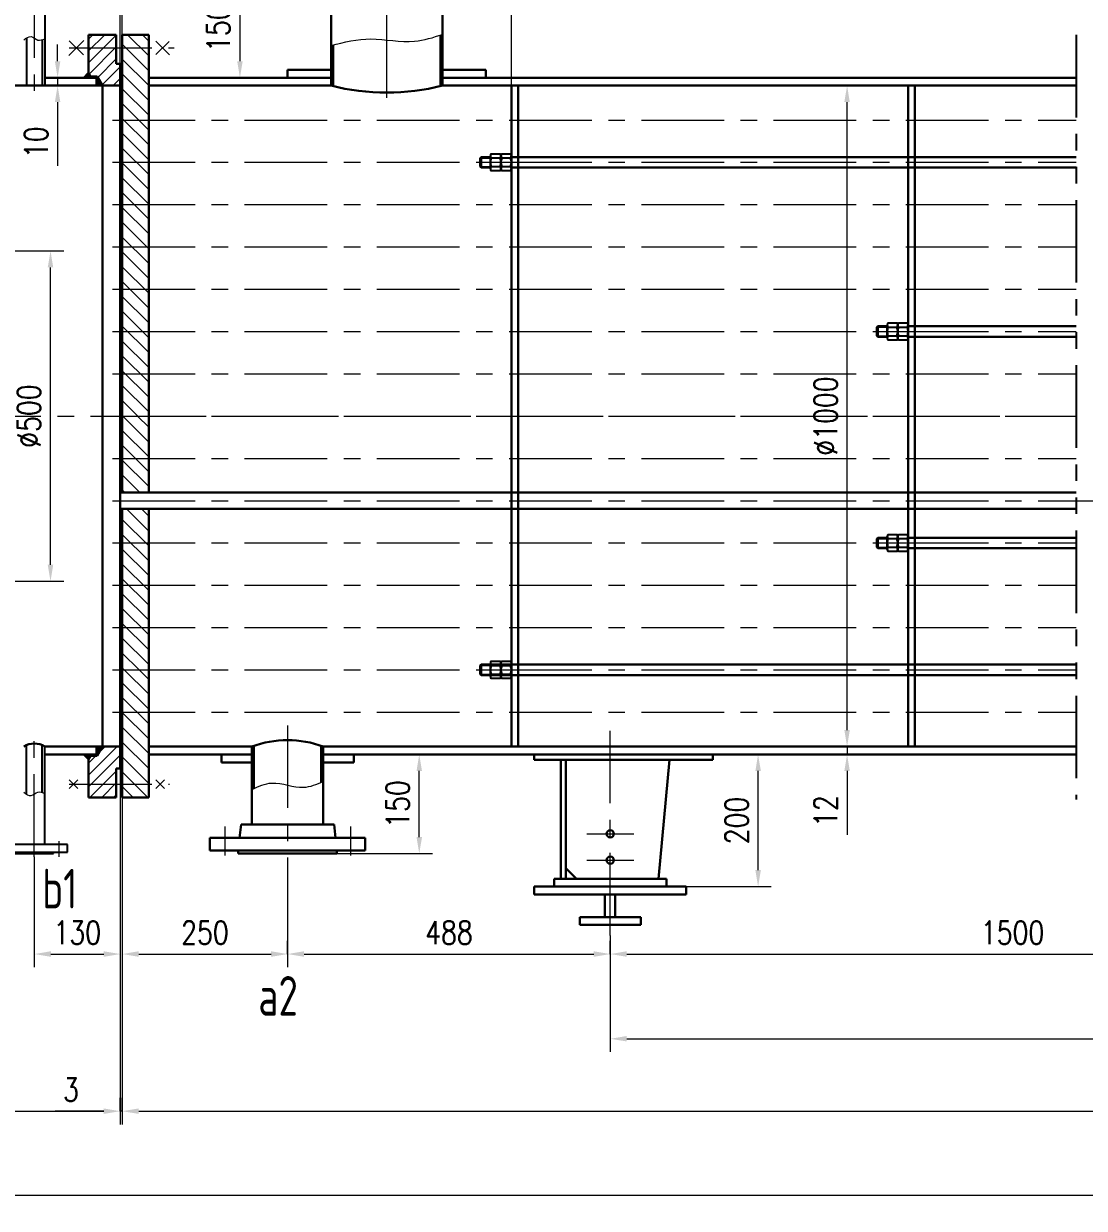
# Model space of a CAD drawing. Header units: millimetres. Extents: x -250 to 8160, y -100 to 5840.
# Drawn here: x 989 to 2593, y 2983 to 4775 of the extents above; entities that cross this region are included whole.
import ezdxf

# ---------------------------------------------------------------- set-up
doc = ezdxf.new("R2010")
doc.units = ezdxf.units.MM
doc.header["$LTSCALE"] = 100
doc.linetypes.add('CENTER', pattern=[2, 1.25, -0.25, 0.25, -0.25])
doc.linetypes.add('PHANTOM', pattern=[2.5, 1.25, -0.25, 0.25, -0.25, 0.25, -0.25])
for name, color, linetype, lineweight in [('1轮廓实线层', 7, 'Continuous', 30), ('2细线层', 4, 'Continuous', 20), ('3中心线层', 1, 'CENTER', 20), ('5剖面线层', 2, 'Continuous', 20), ('7标注层', 4, 'Continuous', 20)]:
    doc.layers.add(name, color=color, linetype=linetype, lineweight=lineweight)
doc.layers.add('6文字层', color=3, linetype='Continuous')
doc.layers.add('9双点划线层', color=6, linetype='PHANTOM')
doc.styles.add('PC_TEXTSTYLE', font='isocp.shx', dxfattribs={"width": 0.8, "bigfont": 'hzfs.shx'})
doc.styles.add('PC_TEXTSTYLE1', font='isocp.shx', dxfattribs={"bigfont": 'hzfs.shx'})
doc.styles.add('TH_GBDIM', font='romans.shx', dxfattribs={"width": 0.8, "bigfont": 'gbcbig.shx'})
doc.styles.add('工程字', font='gbenor.shx', dxfattribs={"bigfont": 'gbcbig.shx'})
doc.dimstyles.new('TH_GBDIM', dxfattribs={"dimscale": 10, "dimtxt": 3.5, "dimasz": 2.5, "dimexe": 2, "dimexo": 0, "dimgap": 1.5, "dimtad": 1, "dimdec": 0, "dimzin": 0, "dimdsep": 46, "dimtxsty": 'TH_GBDIM', "dimcen": 2.5, "dimclrd": 130, "dimclre": 130, "dimclrt": 3, "dimadec": 0, "dimazin": 0, "dimtfac": 0.714286, "dimtdec": 0, "dimtmove": 0, "dimatfit": 3, "dimfxl": 0, "dimtzin": 0, "dimlwd": -1, "dimlwe": -1, "dimarcsym": 0})
doc.dimstyles.new('TH_GBDIM1', dxfattribs={"dimscale": 10, "dimtxt": 3.5, "dimasz": 2.5, "dimexe": 2, "dimexo": 0, "dimgap": 1.5, "dimtad": 1, "dimtih": 1, "dimtoh": 1, "dimdec": 1, "dimzin": 0, "dimdsep": 46, "dimtxsty": '工程字', "dimcen": 2.5, "dimclrd": 130, "dimclre": 130, "dimclrt": 3, "dimadec": 0, "dimazin": 0, "dimtfac": 0.714286, "dimtdec": 1, "dimtmove": 0, "dimatfit": 3, "dimfxl": 0, "dimtzin": 0, "dimlwd": -1, "dimlwe": -1, "dimarcsym": 0})
pattern_1 = [(45, (0, 1347.72), (-8.980256, 8.980256), [])]
pattern_2 = [(315, (4e-11, 8363.35447), (-0.224506403, -0.224506403), [])]
pattern_3 = [(45, (0, 0), (-0.88388348, 0.88388348), []), (135, (0, 0), (-2.65165043, 0.88388348), [3.125, -1.875])]

# ---------------------------------------------------------------- blocks, each defined once
blk = doc.blocks.new('*D5')
at = {"layer": '7标注层', "color": 130}
for p, q in [((1135.5, 3648.7), (1135.5, 3347.7)), ((1005.5, 3514.7), (1005.5, 3347.7)), ((1030.5, 3367.7), (1110.5, 3367.7))]:
    blk.add_line(p, q, dxfattribs=at)
for points in [[(1030.5, 3371.9), (1030.5, 3363.5), (1005.5, 3367.7)], [(1110.5, 3371.9), (1110.5, 3363.5), (1135.5, 3367.7)]]:
    blk.add_solid(points, dxfattribs=at)
at = {"layer": 'Defpoints', "color": 0}
for p in [(1135.5, 3648.7), (1005.5, 3514.7), (1135.5, 3367.7)]:
    blk.add_point(p, dxfattribs=at)
at = {"layer": '7标注层', "color": 3, "insert": (1070.5, 3400.2), "char_height": 35, "attachment_point": 5, "style": 'TH_GBDIM'}
blk.add_mtext('130', dxfattribs=at)
blk = doc.blocks.new('*D6')
at = {"layer": '7标注层', "color": 130}
for p, q in [((1138.5, 3604.7), (1138.5, 3347.7)), ((1388.5, 3501.8), (1388.5, 3347.7)), ((1163.5, 3367.7), (1363.5, 3367.7))]:
    blk.add_line(p, q, dxfattribs=at)
for points in [[(1163.5, 3371.9), (1163.5, 3363.5), (1138.5, 3367.7)], [(1363.5, 3371.9), (1363.5, 3363.5), (1388.5, 3367.7)]]:
    blk.add_solid(points, dxfattribs=at)
at = {"layer": 'Defpoints', "color": 0}
for p in [(1138.5, 3604.7), (1388.5, 3501.8), (1388.5, 3367.7)]:
    blk.add_point(p, dxfattribs=at)
at = {"layer": '7标注层', "color": 3, "insert": (1263.5, 3400.2), "char_height": 35, "attachment_point": 5, "style": 'TH_GBDIM'}
blk.add_mtext('250', dxfattribs=at)
blk = doc.blocks.new('*D7')
at = {"layer": '7标注层', "color": 130}
for p, q in [((1876.5, 3395.8), (1876.5, 3347.7)), ((1388.5, 3367.7), (1388.5, 3387.7)), ((1413.5, 3367.7), (1851.5, 3367.7))]:
    blk.add_line(p, q, dxfattribs=at)
for points in [[(1413.5, 3371.9), (1413.5, 3363.5), (1388.5, 3367.7)], [(1851.5, 3371.9), (1851.5, 3363.5), (1876.5, 3367.7)]]:
    blk.add_solid(points, dxfattribs=at)
at = {"layer": 'Defpoints', "color": 0}
for p in [(1876.5, 3395.8), (1388.5, 3367.7), (1876.5, 3367.7)]:
    blk.add_point(p, dxfattribs=at)
at = {"layer": '7标注层', "color": 3, "insert": (1632.5, 3400.2), "char_height": 35, "attachment_point": 5, "style": 'TH_GBDIM'}
blk.add_mtext('488', dxfattribs=at)
blk = doc.blocks.new('*D8')
at = {"layer": '7标注层', "color": 130}
for p, q in [((3093.4, 3501.8), (3093.4, 3347.7)), ((1876.5, 3367.7), (1876.5, 3387.7)), ((1901.5, 3367.7), (3068.4, 3367.7))]:
    blk.add_line(p, q, dxfattribs=at)
for points in [[(1901.5, 3371.9), (1901.5, 3363.5), (1876.5, 3367.7)], [(3068.4, 3371.9), (3068.4, 3363.5), (3093.4, 3367.7)]]:
    blk.add_solid(points, dxfattribs=at)
at = {"layer": 'Defpoints', "color": 0}
for p in [(3093.4, 3501.8), (1876.5, 3367.7), (3093.4, 3367.7)]:
    blk.add_point(p, dxfattribs=at)
at = {"layer": '7标注层', "color": 3, "insert": (2484.9, 3400.2), "char_height": 35, "attachment_point": 5, "style": 'TH_GBDIM'}
blk.add_mtext('1500', dxfattribs=at)
blk = doc.blocks.new('*D12')
at = {"layer": '7标注层', "color": 130}
for p, q in [((448.5, 3348), (448.5, 3109.9)), ((1135.5, 3347.7), (1135.5, 3109.9)), ((473.5, 3129.9), (1110.5, 3129.9))]:
    blk.add_line(p, q, dxfattribs=at)
for points in [[(473.5, 3134.1), (473.5, 3125.8), (448.5, 3129.9)], [(1110.5, 3134.1), (1110.5, 3125.8), (1135.5, 3129.9)]]:
    blk.add_solid(points, dxfattribs=at)
at = {"layer": 'Defpoints', "color": 0}
for p in [(448.5, 3348), (1135.5, 3347.7), (1135.5, 3129.9)]:
    blk.add_point(p, dxfattribs=at)
at = {"layer": '7标注层', "color": 3, "insert": (792, 3162.4), "char_height": 35, "attachment_point": 5, "style": 'TH_GBDIM'}
blk.add_mtext('683', dxfattribs=at)
blk = doc.blocks.new('*D13')
at = {"layer": '7标注层', "color": 130}
for p, q in [((1138.5, 3347.7), (1138.5, 3109.9)), ((1135.5, 3129.9), (1135.5, 3149.9)), ((1110.5, 3129.9), (1036.8, 3129.9)), ((1138.5, 3129.9), (1135.5, 3129.9)), ((1163.5, 3129.9), (1188.5, 3129.9))]:
    blk.add_line(p, q, dxfattribs=at)
for points in [[(1110.5, 3134.1), (1110.5, 3125.8), (1135.5, 3129.9)], [(1163.5, 3134.1), (1163.5, 3125.8), (1138.5, 3129.9)]]:
    blk.add_solid(points, dxfattribs=at)
at = {"layer": 'Defpoints', "color": 0}
for p in [(1138.5, 3347.7), (1135.5, 3129.9), (1135.5, 3129.9)]:
    blk.add_point(p, dxfattribs=at)
at = {"layer": '7标注层', "color": 3, "insert": (1061.1, 3162.4), "char_height": 35, "attachment_point": 5, "style": 'TH_GBDIM'}
blk.add_mtext('3', dxfattribs=at)
blk = doc.blocks.new('*D14')
at = {"layer": '7标注层', "color": 130}
for p, q in [((4975, 3443.9), (4975, 3219.5)), ((1876.5, 3347.7), (1876.5, 3219.5)), ((1901.5, 3239.5), (4950, 3239.5))]:
    blk.add_line(p, q, dxfattribs=at)
for points in [[(1901.5, 3243.7), (1901.5, 3235.4), (1876.5, 3239.5)], [(4950, 3243.7), (4950, 3235.4), (4975, 3239.5)]]:
    blk.add_solid(points, dxfattribs=at)
at = {"layer": 'Defpoints', "color": 0}
for p in [(4975, 3443.9), (1876.5, 3347.7), (4975, 3239.5)]:
    blk.add_point(p, dxfattribs=at)
at = {"layer": '7标注层', "color": 3, "insert": (3425.7, 3272), "char_height": 35, "attachment_point": 5, "style": 'TH_GBDIM'}
blk.add_mtext('4400', dxfattribs=at)
blk = doc.blocks.new('*D15')
at = {"layer": '7标注层', "color": 130}
for p, q in [((5713, 3604.7), (5713, 3109.9)), ((1138.5, 3129.9), (1138.5, 3149.9)), ((1163.5, 3129.9), (5688, 3129.9))]:
    blk.add_line(p, q, dxfattribs=at)
for points in [[(1163.5, 3134.1), (1163.5, 3125.8), (1138.5, 3129.9)], [(5688, 3134.1), (5688, 3125.8), (5713, 3129.9)]]:
    blk.add_solid(points, dxfattribs=at)
at = {"layer": 'Defpoints', "color": 0}
for p in [(5713, 3604.7), (1138.5, 3129.9), (5713, 3129.9)]:
    blk.add_point(p, dxfattribs=at)
at = {"layer": '7标注层', "color": 3, "insert": (3425.7, 3162.4), "char_height": 35, "attachment_point": 5, "style": 'TH_GBDIM'}
blk.add_mtext('5992', dxfattribs=at)
blk = doc.blocks.new('*D18')
at = {"layer": '7标注层', "color": 130}
for p, q in [((448.5, 3109.9), (448.5, 2983)), ((6403, 3109.9), (6403, 2983)), ((473.5, 3003), (6378, 3003))]:
    blk.add_line(p, q, dxfattribs=at)
for points in [[(473.5, 3007.1), (473.5, 2998.8), (448.5, 3003)], [(6378, 3007.1), (6378, 2998.8), (6403, 3003)]]:
    blk.add_solid(points, dxfattribs=at)
at = {"layer": 'Defpoints', "color": 0}
for p in [(448.5, 3109.9), (6403, 3109.9), (6403, 3003)]:
    blk.add_point(p, dxfattribs=at)
at = {"layer": '7标注层', "color": 3, "insert": (3425.7, 3035.5), "char_height": 35, "attachment_point": 5, "style": 'TH_GBDIM'}
blk.add_mtext('~7365', dxfattribs=at)
blk = doc.blocks.new('*D19')
at = {"layer": '7标注层', "color": 130}
for p, q in [((1727, 4681.7), (1727, 5078.6)), ((5113, 4681.7), (5113, 5078.6)), ((1752, 5058.6), (5088, 5058.6))]:
    blk.add_line(p, q, dxfattribs=at)
for points in [[(1752, 5062.8), (1752, 5054.4), (1727, 5058.6)], [(5088, 5062.8), (5088, 5054.4), (5113, 5058.6)]]:
    blk.add_solid(points, dxfattribs=at)
at = {"layer": 'Defpoints', "color": 0}
for p in [(5113, 5058.6), (1727, 4681.7), (5113, 4681.7)]:
    blk.add_point(p, dxfattribs=at)
at = {"layer": '7标注层', "color": 3, "insert": (3420, 5091.1), "char_height": 35, "attachment_point": 5, "style": 'PC_TEXTSTYLE1'}
blk.add_mtext('8*600=4800', dxfattribs=at)
blk = doc.blocks.new('*D25')
at = {"layer": '7标注层', "color": 130}
for p, q in [((1138.5, 4758.7), (1138.5, 5078.6)), ((1538.5, 4870.1), (1538.5, 5078.6)), ((1513.5, 5058.6), (1163.5, 5058.6))]:
    blk.add_line(p, q, dxfattribs=at)
for points in [[(1163.5, 5062.8), (1163.5, 5054.4), (1138.5, 5058.6)], [(1513.5, 5062.8), (1513.5, 5054.4), (1538.5, 5058.6)]]:
    blk.add_solid(points, dxfattribs=at)
at = {"layer": 'Defpoints', "color": 0}
for p in [(1138.5, 5058.6), (1538.5, 4870.1), (1138.5, 4758.7)]:
    blk.add_point(p, dxfattribs=at)
at = {"layer": '7标注层', "color": 3, "insert": (1338.5, 5091.1), "char_height": 35, "attachment_point": 5, "style": 'TH_GBDIM'}
blk.add_mtext('400', dxfattribs=at)
blk = doc.blocks.new('*D26')
at = {"layer": '7标注层', "color": 130}
for p, q in [((1005.5, 4848.7), (1005.5, 5079.1)), ((1135.5, 4714.7), (1135.5, 5079.1)), ((1030.5, 5059.1), (1110.5, 5059.1))]:
    blk.add_line(p, q, dxfattribs=at)
for points in [[(1030.5, 5063.3), (1030.5, 5055), (1005.5, 5059.1)], [(1110.5, 5063.3), (1110.5, 5055), (1135.5, 5059.1)]]:
    blk.add_solid(points, dxfattribs=at)
at = {"layer": 'Defpoints', "color": 0}
for p in [(1135.5, 5059.1), (1005.5, 4848.7), (1135.5, 4714.7)]:
    blk.add_point(p, dxfattribs=at)
at = {"layer": '7标注层', "color": 3, "insert": (1070.5, 5091.6), "char_height": 35, "attachment_point": 5, "style": 'TH_GBDIM'}
blk.add_mtext('130', dxfattribs=at)
blk = doc.blocks.new('*D28')
at = {"layer": '7标注层', "color": 130}
for p, q in [((1433, 4843.7), (1296.4, 4843.7)), ((1316.4, 4818.7), (1316.4, 4718.7)), ((1316.4, 4693.7), (1296.4, 4693.7))]:
    blk.add_line(p, q, dxfattribs=at)
for points in [[(1312.3, 4818.7), (1320.6, 4818.7), (1316.4, 4843.7)], [(1312.3, 4718.7), (1320.6, 4718.7), (1316.4, 4693.7)]]:
    blk.add_solid(points, dxfattribs=at)
at = {"layer": 'Defpoints', "color": 0}
for p in [(1433, 4843.7), (1316.4, 4693.7), (1316.4, 4693.7)]:
    blk.add_point(p, dxfattribs=at)
at = {"layer": '7标注层', "color": 3, "insert": (1283.9, 4768.7), "char_height": 35, "attachment_point": 5, "rotation": 90, "style": 'TH_GBDIM'}
blk.add_mtext('150', dxfattribs=at)
blk = doc.blocks.new('*D31')
at = {"layer": '7标注层', "color": 130}
for p, q in [((858.3, 4431.7), (1050, 4431.7)), ((1030, 3956.7), (1030, 4406.7)), ((858.3, 3931.7), (1050, 3931.7))]:
    blk.add_line(p, q, dxfattribs=at)
for points in [[(1025.8, 4406.7), (1034.1, 4406.7), (1030, 4431.7)], [(1025.8, 3956.7), (1034.1, 3956.7), (1030, 3931.7)]]:
    blk.add_solid(points, dxfattribs=at)
at = {"layer": 'Defpoints', "color": 0}
for p in [(858.3, 4431.7), (1030, 4431.7), (858.3, 3931.7)]:
    blk.add_point(p, dxfattribs=at)
at = {"layer": '7标注层', "color": 3, "insert": (997.5, 4181.7), "char_height": 35, "attachment_point": 5, "rotation": 90, "style": 'TH_GBDIM'}
blk.add_mtext('%%c500', dxfattribs=at)
blk = doc.blocks.new('*D34')
at = {"layer": '7标注层', "color": 130}
for p, q in [((1587.6, 3669.7), (1567.6, 3669.7)), ((1587.6, 3544.7), (1587.6, 3644.7)), ((1463, 3519.7), (1607.6, 3519.7))]:
    blk.add_line(p, q, dxfattribs=at)
for points in [[(1583.5, 3644.7), (1591.8, 3644.7), (1587.6, 3669.7)], [(1583.5, 3544.7), (1591.8, 3544.7), (1587.6, 3519.7)]]:
    blk.add_solid(points, dxfattribs=at)
at = {"layer": 'Defpoints', "color": 0}
for p in [(1587.6, 3669.7), (1587.6, 3669.7), (1463, 3519.7)]:
    blk.add_point(p, dxfattribs=at)
at = {"layer": '7标注层', "color": 3, "insert": (1555.1, 3594.7), "char_height": 35, "attachment_point": 5, "rotation": 90, "style": 'TH_GBDIM'}
blk.add_mtext('150', dxfattribs=at)
blk = doc.blocks.new('*D35')
at = {"layer": '7标注层', "color": 130}
for p, q in [((2100, 3669.7), (2080, 3669.7)), ((2100, 3494.7), (2100, 3644.7)), ((1961.5, 3469.7), (2120, 3469.7))]:
    blk.add_line(p, q, dxfattribs=at)
for points in [[(2095.9, 3644.7), (2104.2, 3644.7), (2100, 3669.7)], [(2095.9, 3494.7), (2104.2, 3494.7), (2100, 3469.7)]]:
    blk.add_solid(points, dxfattribs=at)
at = {"layer": 'Defpoints', "color": 0}
for p in [(2100, 3669.7), (2100, 3669.7), (1961.5, 3469.7)]:
    blk.add_point(p, dxfattribs=at)
at = {"layer": '7标注层', "color": 3, "insert": (2067.5, 3569.7), "char_height": 35, "attachment_point": 5, "rotation": 90, "style": 'TH_GBDIM'}
blk.add_mtext('200', dxfattribs=at)
blk = doc.blocks.new('*D38')
at = {"layer": '7标注层', "color": 130}
for p, q in [((1040.7, 4718.7), (1040.7, 4743.7)), ((1040.7, 4693.7), (1020.7, 4693.7)), ((1040.7, 4681.7), (1020.7, 4681.7)), ((1040.7, 4693.7), (1040.7, 4681.7)), ((1040.7, 4656.7), (1040.7, 4560.3))]:
    blk.add_line(p, q, dxfattribs=at)
for points in [[(1036.6, 4718.7), (1044.9, 4718.7), (1040.7, 4693.7)], [(1036.6, 4656.7), (1044.9, 4656.7), (1040.7, 4681.7)]]:
    blk.add_solid(points, dxfattribs=at)
at = {"layer": 'Defpoints', "color": 0}
for p in [(1040.7, 4693.7), (1040.7, 4693.7), (1040.7, 4681.7)]:
    blk.add_point(p, dxfattribs=at)
at = {"layer": '7标注层', "color": 3, "insert": (1008.2, 4596), "char_height": 35, "attachment_point": 5, "rotation": 90, "style": 'TH_GBDIM'}
blk.add_mtext('10', dxfattribs=at)
blk = doc.blocks.new('*D39')
at = {"layer": '2细线层', "color": 130}
for p, q in [((2234.6, 4681.7), (2214.6, 4681.7)), ((2234.6, 3706.7), (2234.6, 4656.7)), ((2234.6, 3681.7), (2214.6, 3681.7))]:
    blk.add_line(p, q, dxfattribs=at)
for points in [[(2230.4, 4656.7), (2238.7, 4656.7), (2234.6, 4681.7)], [(2230.4, 3706.7), (2238.7, 3706.7), (2234.6, 3681.7)]]:
    blk.add_solid(points, dxfattribs=at)
at = {"layer": 'Defpoints', "color": 0}
for p in [(2234.6, 4681.7), (2234.6, 4681.7), (2234.6, 3681.7)]:
    blk.add_point(p, dxfattribs=at)
at = {"layer": '2细线层', "color": 3, "insert": (2202.1, 4181.7), "char_height": 35, "attachment_point": 5, "rotation": 90, "style": 'TH_GBDIM'}
blk.add_mtext('%%c1000', dxfattribs=at)
blk = doc.blocks.new('*D40')
at = {"layer": '2细线层', "color": 130}
for p, q in [((2234.6, 3706.7), (2234.6, 3731.7)), ((2234.6, 3681.7), (2214.6, 3681.7)), ((2234.6, 3681.7), (2234.6, 3669.7)), ((2234.6, 3669.7), (2214.6, 3669.7)), ((2234.6, 3644.7), (2234.6, 3548.3))]:
    blk.add_line(p, q, dxfattribs=at)
for points in [[(2230.4, 3706.7), (2238.7, 3706.7), (2234.6, 3681.7)], [(2230.4, 3644.7), (2238.7, 3644.7), (2234.6, 3669.7)]]:
    blk.add_solid(points, dxfattribs=at)
at = {"layer": 'Defpoints', "color": 0}
for p in [(2234.6, 3681.7), (2234.6, 3669.7), (2234.6, 3669.7)]:
    blk.add_point(p, dxfattribs=at)
at = {"layer": '2细线层', "color": 3, "insert": (2202.1, 3584), "char_height": 35, "attachment_point": 5, "rotation": 90, "style": 'TH_GBDIM'}
blk.add_mtext('12', dxfattribs=at)

msp = doc.modelspace()

# ---------------------------------------------------------------- hatches: boundary and pattern name
at = {"layer": '5剖面线层'}
h = msp.add_hatch(dxfattribs=at)
h.set_pattern_fill('ANSI31', color=256, scale=4, style=0)
h.set_pattern_definition(pattern_1)
h.paths.add_polyline_path([(1087.46, 4738.68), (1087.46, 4700.87), (1090.46, 4695.68), (1100.46, 4695.68), (1108.54, 4681.68), (1135.46, 4681.68), (1135.46, 4693.68), (1135.46, 4714.68), (1129.46, 4714.68), (1129.46, 4738.68)])
h.paths.add_polyline_path([(1129.46, 4738.68), (1129.46, 4758.68), (1087.46, 4758.68), (1087.46, 4738.68)])
h = msp.add_hatch(dxfattribs=at)
h.set_pattern_fill('ANSI31', color=256, scale=5, angle=90, style=0)
h.set_pattern_definition([(135, (0, 1347.72), (-11.22532, -11.22532), [])])
h.paths.add_polyline_path([(1178.46, 4738.68), (1138.46, 4738.68), (1138.46, 4181.68), (1178.46, 4181.68)])
h.paths.add_polyline_path([(1138.46, 4758.68), (1138.46, 4738.68), (1178.46, 4738.68), (1178.46, 4758.68)])
h = msp.add_hatch(dxfattribs=at)
h.set_pattern_fill('橡胶', color=256, style=0)
h.set_pattern_definition(pattern_3)
h.paths.add_polyline_path([(1138.46, 4714.68), (1135.46, 4714.68), (1135.46, 4693.68), (1135.46, 4681.68), (1138.46, 4681.68)])
h = msp.add_hatch(dxfattribs=at)
h.set_pattern_fill('ANSI31', color=256, scale=0.1, style=0)
h.set_pattern_definition([(45, (0, 1347.71944), (-0.224506403, 0.224506403), [])])
h.paths.add_polyline_path([(1080.26, 4693.68), (1087.46, 4693.68), (1087.46, 4700.87)])
h.paths.add_polyline_path([(1087.46, 4700.87), (1087.46, 4693.68), (1090.46, 4693.68), (1090.46, 4695.68)])
h = msp.add_hatch(dxfattribs=at)
h.set_pattern_fill('ANSI31', color=256, scale=0.1, style=0)
h.paths.add_polyline_path([(1100.46, 4695.68), (1090.46, 4695.68), (1090.46, 4693.68), (1101.61, 4693.68)])
h = msp.add_hatch(dxfattribs=at)
h.set_pattern_fill('ANSI31', color=256, scale=0.1, style=0)
h.paths.add_polyline_path([(1099.33, 4681.68), (1108.54, 4681.68), (1101.61, 4693.68), (1099.33, 4693.68)])
h = msp.add_hatch(dxfattribs=at)
h.set_pattern_fill('ANSI31', color=256, scale=5, angle=90, style=0)
h.paths.add_polyline_path([(1178.46, 4117.68), (1178.46, 4149.68), (1138.46, 4149.68), (1138.46, 4117.68)])
h.paths.add_polyline_path([(1178.46, 4085.68), (1178.46, 4117.68), (1138.46, 4117.68), (1138.46, 4085.68)])
h.paths.add_polyline_path([(1138.46, 4085.68), (1138.46, 4066.18), (1178.46, 4066.18), (1178.46, 4085.68)])
h.paths.add_polyline_path([(1178.46, 4149.68), (1178.46, 4181.68), (1138.46, 4181.68), (1138.46, 4149.68)])
h.paths.add_polyline_path([(1138.46, 4041.18), (1138.46, 4021.68), (1178.46, 4021.68), (1178.46, 4041.18)])
h.paths.add_polyline_path([(1178.46, 4021.68), (1138.46, 4021.68), (1138.46, 3989.68), (1178.46, 3989.68)])
h.paths.add_polyline_path([(1178.46, 3989.68), (1138.46, 3989.68), (1138.46, 3957.68), (1178.46, 3957.68)])
h.paths.add_polyline_path([(1178.46, 3957.68), (1138.46, 3957.68), (1138.46, 3925.68), (1178.46, 3925.68)])
h.paths.add_polyline_path([(1178.46, 3893.68), (1178.46, 3925.68), (1138.46, 3925.68), (1138.46, 3893.68)])
h.paths.add_polyline_path([(1178.46, 3861.68), (1178.46, 3893.68), (1138.46, 3893.68), (1138.46, 3861.68)])
h.paths.add_polyline_path([(1178.46, 3829.68), (1178.46, 3861.68), (1138.46, 3861.68), (1138.46, 3829.68)])
h.paths.add_polyline_path([(1178.46, 3797.68), (1178.46, 3829.68), (1138.46, 3829.68), (1138.46, 3797.68)])
h = msp.add_hatch(dxfattribs=at)
h.set_pattern_fill('ANSI31', color=256, scale=5, angle=90, style=0)
h.paths.add_polyline_path([(1138.46, 3765.68), (1178.46, 3765.68), (1178.46, 3797.68), (1138.46, 3797.68)])
h.paths.add_polyline_path([(1178.46, 3733.68), (1178.46, 3765.68), (1138.46, 3765.68), (1138.46, 3733.68)])
h.paths.add_polyline_path([(1138.46, 3733.68), (1138.46, 3701.68), (1178.46, 3701.68), (1178.46, 3733.68)])
h.paths.add_polyline_path([(1178.46, 3701.68), (1138.46, 3701.68), (1138.46, 3624.68), (1178.46, 3624.68)])
h.paths.add_polyline_path([(1178.46, 3604.68), (1178.46, 3624.68), (1138.46, 3624.68), (1138.46, 3604.68)])
h = msp.add_hatch(dxfattribs=at)
h.set_pattern_fill('ANSI31', color=256, scale=4, style=0)
h.set_pattern_definition(pattern_1)
h.paths.add_polyline_path([(1087.46, 3624.68), (1129.46, 3624.68), (1129.46, 3648.68), (1135.46, 3648.68), (1135.46, 3669.68), (1135.46, 3681.68), (1108.54, 3681.68), (1100.46, 3667.68), (1090.46, 3667.68), (1087.46, 3662.48)])
h.paths.add_polyline_path([(1129.46, 3604.68), (1129.46, 3624.68), (1087.46, 3624.68), (1087.46, 3604.68)])
h = msp.add_hatch(dxfattribs=at)
h.set_pattern_fill('ANSI31', color=256, scale=0.1, style=0)
h.set_pattern_definition(pattern_2)
h.paths.add_polyline_path([(1101.61, 3669.68), (1099.33, 3669.68), (1099.33, 3681.68), (1108.54, 3681.68)])
h = msp.add_hatch(dxfattribs=at)
h.set_pattern_fill('橡胶', color=256, style=0)
h.set_pattern_definition(pattern_3)
h.paths.add_polyline_path([(1138.46, 3681.68), (1135.46, 3681.68), (1135.46, 3669.68), (1135.46, 3648.68), (1138.46, 3648.68)])
h = msp.add_hatch(dxfattribs=at)
h.set_pattern_fill('ANSI31', color=256, scale=0.1, style=0)
h.set_pattern_definition([(315, (3e-11, 7015.63503), (-0.224506403, -0.224506403), [])])
h.paths.add_polyline_path([(1080.26, 3669.68), (1087.46, 3669.68), (1087.46, 3662.48)])
h.paths.add_polyline_path([(1087.46, 3662.48), (1087.46, 3669.68), (1090.46, 3669.68), (1090.46, 3667.68)])
h = msp.add_hatch(dxfattribs=at)
h.set_pattern_fill('ANSI31', color=256, scale=0.1, style=0)
h.set_pattern_definition(pattern_2)
h.paths.add_polyline_path([(1100.46, 3667.68), (1090.46, 3667.68), (1090.46, 3669.68), (1101.61, 3669.68)])

# ---------------------------------------------------------------- linework, layer by layer
for p, q in [((1021.46, 4829.68), (1021.46, 4681.68)), ((993.46, 4753.6), (993.46, 4681.68)), ((1017.46, 4751.19), (1017.46, 4681.68)), ((1695.19, 4555.86), (1695.19, 4575.49)), ((1696.38, 4578.76), (1709.9, 4578.76)), ((1696.38, 4572.22), (1709.9, 4572.22)), ((1711.09, 4555.86), (1711.09, 4575.49)), ((1711.09, 4575.49), (1711.09, 4555.86)), ((1712.28, 4578.76), (1725.8, 4578.76)), ((1712.28, 4572.22), (1725.8, 4572.22)), ((1726.99, 4575.49), (1726.99, 4555.86)), ((1696.38, 4559.13), (1709.9, 4559.13)), ((1712.28, 4559.13), (1725.8, 4559.13)), ((1709.9, 4552.59), (1696.38, 4552.59)), ((1725.8, 4552.59), (1712.28, 4552.59)), ((2296.38, 4322.76), (2309.9, 4322.76)), ((2312.28, 4322.76), (2325.8, 4322.76)), ((2295.19, 4299.86), (2295.19, 4319.49)), ((2296.38, 4316.22), (2309.9, 4316.22)), ((2296.38, 4303.13), (2309.9, 4303.13)), ((2311.09, 4319.49), (2311.09, 4299.86)), ((2311.09, 4299.86), (2311.09, 4319.49)), ((2312.28, 4316.22), (2325.8, 4316.22)), ((2312.28, 4303.13), (2325.8, 4303.13)), ((2326.99, 4319.49), (2326.99, 4299.86)), ((2309.9, 4296.59), (2296.38, 4296.59)), ((2325.8, 4296.59), (2312.28, 4296.59)), ((2295.19, 3979.86), (2295.19, 3999.49)), ((2296.38, 4002.76), (2309.9, 4002.76)), ((2311.09, 3979.86), (2311.09, 3999.49)), ((2311.09, 3999.49), (2311.09, 3979.86)), ((2312.28, 4002.76), (2325.8, 4002.76)), ((2326.99, 3999.49), (2326.99, 3979.86)), ((2296.38, 3996.22), (2309.9, 3996.22)), ((2296.38, 3983.13), (2309.9, 3983.13)), ((2312.28, 3996.22), (2325.8, 3996.22)), ((2312.28, 3983.13), (2325.8, 3983.13)), ((2309.9, 3976.59), (2296.38, 3976.59)), ((2325.8, 3976.59), (2312.28, 3976.59)), ((1695.19, 3787.86), (1695.19, 3807.49)), ((1696.38, 3810.76), (1709.9, 3810.76)), ((1696.38, 3804.22), (1709.9, 3804.22)), ((1711.09, 3807.49), (1711.09, 3787.86)), ((1711.09, 3787.86), (1711.09, 3807.49)), ((1712.28, 3810.76), (1725.8, 3810.76)), ((1712.28, 3804.22), (1725.8, 3804.22)), ((1726.99, 3807.49), (1726.99, 3787.86)), ((1696.38, 3791.13), (1709.9, 3791.13)), ((1709.9, 3784.59), (1696.38, 3784.59)), ((1712.28, 3791.13), (1725.8, 3791.13)), ((1725.8, 3784.59), (1712.28, 3784.59)), ((993.46, 3609.76), (993.46, 3683.79)), ((1017.46, 3612.17), (1017.46, 3683.79)), ((1021.46, 3533.68), (1021.46, 3681.68)), ((1055.46, 3533.68), (955.46, 3533.68)), ((1055.46, 3521.68), (1055.46, 3533.68)), ((955.46, 3521.68), (1055.46, 3521.68)), ((976.46, 3519.68), (1034.46, 3519.68)), ((1034.46, 3519.68), (1034.46, 3521.68))]:
    msp.add_line(p, q)
for centre, radius, start, end in [((1700.27, 4575.49), 5.08, 139.9424, 220.0576), ((1713.73, 4565.68), 18.54, 159.34022, 200.65978), ((1706.01, 4575.49), 5.08, 319.9424, 40.0576), ((1692.55, 4565.68), 18.54, 339.34022, 20.65978), ((1716.17, 4575.49), 5.08, 139.9424, 220.0576), ((1729.63, 4565.68), 18.54, 159.34022, 200.65978), ((1721.91, 4575.49), 5.08, 319.9424, 40.0576), ((1708.45, 4565.68), 18.54, 339.34022, 20.65978), ((1700.27, 4555.86), 5.08, 139.9424, 220.0576), ((1706.01, 4555.86), 5.08, 319.9424, 40.0576), ((1716.17, 4555.86), 5.08, 139.9424, 220.0576), ((1721.91, 4555.86), 5.08, 319.9424, 40.0576), ((2300.27, 4319.49), 5.08, 139.9424, 220.0576), ((2306.01, 4319.49), 5.08, 319.9424, 40.0576), ((2316.17, 4319.49), 5.08, 139.9424, 220.0576), ((2321.91, 4319.49), 5.08, 319.9424, 40.0576), ((2313.73, 4309.68), 18.54, 159.34022, 200.65978), ((2300.27, 4299.86), 5.08, 139.9424, 220.0576), ((2292.55, 4309.68), 18.54, 339.34022, 20.65978), ((2306.01, 4299.86), 5.08, 319.9424, 40.0576), ((2329.63, 4309.68), 18.54, 159.34022, 200.65978), ((2316.17, 4299.86), 5.08, 139.9424, 220.0576), ((2308.45, 4309.68), 18.54, 339.34022, 20.65978), ((2321.91, 4299.86), 5.08, 319.9424, 40.0576), ((2300.27, 3999.49), 5.08, 139.9424, 220.0576), ((2306.01, 3999.49), 5.08, 319.9424, 40.0576), ((2316.17, 3999.49), 5.08, 139.9424, 220.0576), ((2321.91, 3999.49), 5.08, 319.9424, 40.0576), ((2313.73, 3989.68), 18.54, 159.34022, 200.65978), ((2300.27, 3979.86), 5.08, 139.9424, 220.0576), ((2292.55, 3989.68), 18.54, 339.34022, 20.65978), ((2306.01, 3979.86), 5.08, 319.9424, 40.0576), ((2329.63, 3989.68), 18.54, 159.34022, 200.65978), ((2316.17, 3979.86), 5.08, 139.9424, 220.0576), ((2308.45, 3989.68), 18.54, 339.34022, 20.65978), ((2321.91, 3979.86), 5.08, 319.9424, 40.0576), ((1700.27, 3807.49), 5.08, 139.9424, 220.0576), ((1713.73, 3797.68), 18.54, 159.34022, 200.65978), ((1706.01, 3807.49), 5.08, 319.9424, 40.0576), ((1692.55, 3797.68), 18.54, 339.34022, 20.65978), ((1716.17, 3807.49), 5.08, 139.9424, 220.0576), ((1729.63, 3797.68), 18.54, 159.34022, 200.65978), ((1721.91, 3807.49), 5.08, 319.9424, 40.0576), ((1708.45, 3797.68), 18.54, 339.34022, 20.65978), ((1700.27, 3787.86), 5.08, 139.9424, 220.0576), ((1706.01, 3787.86), 5.08, 319.9424, 40.0576), ((1716.17, 3787.86), 5.08, 139.9424, 220.0576), ((1721.91, 3787.86), 5.08, 319.9424, 40.0576)]:
    msp.add_arc(centre, radius, start, end)
at = {"layer": '1轮廓实线层'}
for p, q in [((1454.31, 4681.68), (1454.31, 4791.68)), ((1622.61, 4681.68), (1622.61, 4791.68)), ((1087.46, 4758.68), (1087.46, 4693.68)), ((1129.46, 4758.68), (1087.46, 4758.68)), ((1129.46, 4758.68), (1129.46, 4714.68)), ((1138.46, 4758.68), (1138.46, 4066.18)), ((1138.46, 4758.68), (1178.46, 4758.68)), ((1178.46, 4758.68), (1178.46, 4066.18)), ((1619.61, 4681.68), (1619.61, 4758.2)), ((1457.31, 4681.68), (1457.31, 4743.4)), ((1129.46, 4714.68), (1138.46, 4714.68)), ((1135.46, 4714.68), (1135.46, 4693.68)), ((1087.46, 4700.87), (1080.26, 4693.68)), ((1090.46, 4695.68), (1087.46, 4700.87)), ((1388.46, 4693.68), (1388.46, 4705.68)), ((1388.46, 4705.68), (1454.31, 4705.68)), ((1688.46, 4705.68), (1622.61, 4705.68)), ((1688.46, 4693.68), (1688.46, 4705.68)), ((910.46, 4681.68), (1138.46, 4681.68)), ((1021.46, 4693.68), (1101.61, 4693.68)), ((1021.46, 4693.68), (1040.74, 4693.68)), ((1021.46, 4681.68), (1040.74, 4681.68)), ((1090.46, 4695.68), (1090.46, 4693.68)), ((1090.46, 4695.68), (1100.46, 4695.68)), ((1099.33, 4693.68), (1099.33, 4681.68)), ((1100.46, 4695.68), (1108.54, 4681.68)), ((1108.54, 4681.68), (1108.54, 4181.68)), ((1135.46, 4693.68), (1135.46, 3669.68)), ((1178.46, 4693.68), (1454.31, 4693.68)), ((1178.46, 4681.68), (1454.31, 4681.68)), ((1622.61, 4693.68), (1751.06, 4693.68)), ((1622.61, 4681.68), (1732.78, 4681.68)), ((1726.99, 3681.68), (1726.99, 4681.68)), ((2580.79, 4693.68), (1732.78, 4693.68)), ((2580.79, 4681.68), (1732.78, 4681.68)), ((1736.99, 3681.68), (1736.99, 4681.68)), ((2326.99, 3681.68), (2326.99, 4681.68)), ((2336.99, 3681.68), (2336.99, 4681.68)), ((1681.05, 4573.68), (1679.55, 4572.18)), ((1679.55, 4572.18), (1679.55, 4559.18)), ((1681.05, 4573.68), (1695.19, 4573.68)), ((1681.05, 4573.68), (1681.05, 4557.68)), ((1726.99, 4573.68), (2580.79, 4573.68)), ((1681.05, 4557.68), (1679.55, 4559.18)), ((1681.05, 4557.68), (1695.19, 4557.68)), ((1726.99, 4557.68), (2580.79, 4557.68)), ((2281.05, 4317.68), (2279.55, 4316.18)), ((2279.55, 4316.18), (2279.55, 4303.18)), ((2281.05, 4301.68), (2279.55, 4303.18)), ((2281.05, 4317.68), (2281.05, 4301.68)), ((2281.05, 4317.68), (2295.19, 4317.68)), ((2326.66, 4317.68), (2580.79, 4317.68)), ((2281.05, 4301.68), (2295.19, 4301.68)), ((2326.66, 4301.68), (2580.79, 4301.68)), ((1108.54, 3681.68), (1108.54, 4181.68)), ((1135.46, 4066.18), (2580.79, 4066.18)), ((1135.46, 4041.18), (2580.79, 4041.18)), ((1138.46, 4041.18), (1138.46, 3604.68)), ((1178.46, 4041.18), (1178.46, 3604.68)), ((2281.05, 3997.68), (2279.55, 3996.18)), ((2281.05, 3997.68), (2295.19, 3997.68)), ((2281.05, 3997.68), (2281.05, 3981.68)), ((2326.66, 3997.68), (2580.79, 3997.68)), ((2279.55, 3996.18), (2279.55, 3983.18)), ((2281.05, 3981.68), (2279.55, 3983.18)), ((2281.05, 3981.68), (2295.19, 3981.68)), ((2326.66, 3981.68), (2580.79, 3981.68)), ((1681.05, 3805.68), (1679.55, 3804.18)), ((1679.55, 3804.18), (1679.55, 3791.18)), ((1681.05, 3805.68), (2580.79, 3805.68)), ((1681.05, 3805.68), (1681.05, 3789.68)), ((1681.05, 3805.68), (1695.19, 3805.68)), ((1681.05, 3789.68), (1679.55, 3791.18)), ((1681.05, 3789.68), (2580.79, 3789.68)), ((1681.05, 3789.68), (1695.19, 3789.68)), ((1021.46, 3681.68), (1138.46, 3681.68)), ((1099.33, 3669.68), (1099.33, 3681.68)), ((1100.46, 3667.68), (1108.54, 3681.68)), ((1100.46, 3667.68), (1108.54, 3681.68)), ((1178.46, 3681.68), (1334.46, 3681.68)), ((1334.46, 3681.68), (1334.46, 3563.68)), ((1337.46, 3682.76), (1337.46, 3618.04)), ((1439.46, 3682.76), (1439.46, 3627.6)), ((1442.46, 3681.68), (1442.46, 3563.68)), ((1442.46, 3681.68), (1732.78, 3681.68)), ((2580.79, 3681.68), (1732.78, 3681.68)), ((1021.46, 3669.68), (1101.61, 3669.68)), ((1087.46, 3662.48), (1080.26, 3669.68)), ((1087.46, 3604.68), (1087.46, 3669.68)), ((1090.46, 3667.68), (1087.46, 3662.48)), ((1090.46, 3667.68), (1090.46, 3669.68)), ((1090.46, 3667.68), (1100.46, 3667.68)), ((1135.46, 3648.68), (1135.46, 3669.68)), ((1178.46, 3669.68), (1334.46, 3669.68)), ((1288.46, 3669.68), (1288.46, 3657.68)), ((1288.46, 3657.68), (1334.46, 3657.68)), ((1442.46, 3669.68), (1732.78, 3669.68)), ((1488.46, 3657.68), (1442.46, 3657.68)), ((1488.46, 3669.68), (1488.46, 3657.68)), ((2580.79, 3669.68), (1732.78, 3669.68)), ((1761.46, 3669.68), (2031.46, 3669.68)), ((1761.46, 3661.68), (1761.46, 3669.68)), ((1761.46, 3661.68), (2031.46, 3661.68)), ((1801.46, 3669.68), (1984.9, 3669.68)), ((1801.46, 3481.68), (1801.46, 3661.68)), ((1809.46, 3481.68), (1809.46, 3661.68)), ((1949.46, 3481.68), (1965.86, 3661.68)), ((2031.46, 3661.68), (2031.46, 3669.68)), ((1129.46, 3648.68), (1135.46, 3648.68)), ((1129.46, 3604.68), (1129.46, 3648.68)), ((1135.46, 3648.68), (1138.46, 3648.68)), ((1129.46, 3604.68), (1087.46, 3604.68)), ((1138.46, 3604.68), (1178.46, 3604.68)), ((1315.96, 3543.68), (1318.06, 3563.68)), ((1458.85, 3563.68), (1318.06, 3563.68)), ((1460.96, 3543.68), (1458.85, 3563.68)), ((1505.96, 3543.68), (1270.96, 3543.68)), ((1270.96, 3524.18), (1270.96, 3543.68)), ((1505.96, 3543.68), (1505.96, 3524.18)), ((1270.96, 3524.18), (1505.96, 3524.18)), ((1313.96, 3524.18), (1313.96, 3519.68)), ((1462.96, 3519.68), (1313.96, 3519.68)), ((1462.96, 3524.18), (1462.96, 3519.68)), ((1809.46, 3497.68), (1825.46, 3481.68)), ((1791.46, 3481.68), (1961.46, 3481.68)), ((1791.46, 3481.68), (1791.46, 3469.68)), ((1961.46, 3481.68), (1961.46, 3469.68)), ((1761.46, 3469.68), (1991.46, 3469.68)), ((1761.46, 3457.68), (1761.46, 3469.68)), ((1791.46, 3469.68), (1961.46, 3469.68)), ((1991.46, 3469.68), (1991.46, 3457.68)), ((1761.46, 3457.68), (1991.46, 3457.68)), ((1868.12, 3423.66), (1868.12, 3457.68)), ((1884.12, 3423.66), (1884.12, 3457.68)), ((1830.39, 3423.66), (1830.39, 3411.77)), ((1876.45, 3423.66), (1830.39, 3423.66)), ((1876.45, 3423.66), (1922.5, 3423.66)), ((1922.5, 3423.66), (1922.5, 3411.77)), ((1830.39, 3411.77), (1876.45, 3411.77)), ((1922.5, 3411.77), (1876.45, 3411.77))]:
    msp.add_line(p, q, dxfattribs=at)
for centre in [(1876.46, 3549.68), (1876.46, 3509.68)]:
    msp.add_circle(centre, 5.5, dxfattribs=at)
for centre, radius, start, end in [((1538.46, 5011.09), 339.99, 255.66996, 284.33004), ((1005.46, 3656.27), 30.03, 57.8004, 122.1996), ((1388.46, 3537), 154.42, 69.53178, 110.46822)]:
    msp.add_arc(centre, radius, start, end, dxfattribs=at)
at = {"layer": '2细线层'}
for p, q in [((1057.93, 4727.28), (1080.41, 4749.77)), ((1079.74, 4728.26), (1058.44, 4749.56)), ((1209.9, 4728.37), (1189.29, 4748.98)), ((1189.47, 4728.68), (1209.25, 4748.34)), ((1679.55, 4572.18), (1696.37, 4572.18)), ((1679.55, 4559.18), (1696.37, 4559.18)), ((2279.55, 4316.18), (2296.37, 4316.18)), ((2279.55, 4303.18), (2296.37, 4303.18)), ((2279.55, 3996.18), (2296.37, 3996.18)), ((2279.55, 3983.18), (2296.37, 3983.18)), ((1679.55, 3804.18), (1696.37, 3804.18)), ((1679.55, 3791.18), (1696.37, 3791.18)), ((1058.26, 3618.24), (1071.13, 3631.11)), ((1071.13, 3618.24), (1058.26, 3631.11)), ((1189.28, 3618.24), (1202.15, 3631.11)), ((1202.15, 3618.24), (1189.28, 3631.11))]:
    msp.add_line(p, q, dxfattribs=at)
for points in [[(989.46, 4750.68), (1000.66, 4755.85), (1010.9, 4750.67), (1021.46, 4752.69)], [(1454.31, 4742.68), (1514.18, 4752.34), (1580.57, 4748.79), (1622.61, 4759.18)], [(1334.46, 3616.68), (1364.74, 3626.42), (1412.71, 3620.02), (1442.46, 3628.87)], [(989.46, 3612.68), (1000.66, 3607.5), (1010.9, 3612.68), (1021.46, 3610.67)]]:
    msp.add_spline(points, degree=3, dxfattribs=at)
at = {"layer": '3中心线层'}
for p, q in [((1538.46, 4663.29), (1538.46, 4870.06)), ((1005.46, 4848.68), (1005.46, 4656.66)), ((1058.17, 4738.68), (1217.04, 4738.68)), ((1123.55, 4629.68), (2580.79, 4629.68)), ((1123.55, 4565.68), (2580.79, 4565.68)), ((1695.19, 4565.68), (1711.09, 4565.68)), ((1711.09, 4565.68), (1726.99, 4565.68)), ((1123.55, 4501.68), (2580.79, 4501.68)), ((1123.55, 4437.68), (2580.79, 4437.68)), ((1123.55, 4373.68), (2580.79, 4373.68)), ((1123.55, 4309.68), (2580.79, 4309.68)), ((2295.19, 4309.68), (2311.09, 4309.68)), ((2311.09, 4309.68), (2326.99, 4309.68)), ((1123.55, 4245.68), (2580.79, 4245.68)), ((290.56, 4181.68), (2580.79, 4181.68)), ((1123.55, 4181.68), (2580.79, 4181.68)), ((1123.55, 4117.68), (2580.79, 4117.68)), ((1123.55, 4053.68), (5729.02, 4053.68)), ((1123.55, 3989.68), (2580.79, 3989.68)), ((2295.19, 3989.68), (2311.09, 3989.68)), ((2311.09, 3989.68), (2326.99, 3989.68)), ((1123.55, 3925.68), (2580.79, 3925.68)), ((1123.55, 3861.68), (2580.79, 3861.68)), ((1123.55, 3797.68), (2580.79, 3797.68)), ((1123.55, 3797.68), (2580.79, 3797.68)), ((1695.19, 3797.68), (1711.09, 3797.68)), ((1711.09, 3797.68), (1726.99, 3797.68)), ((1123.55, 3733.68), (2580.79, 3733.68)), ((1388.46, 3713.69), (1388.46, 3501.75)), ((1005.46, 3514.68), (1005.46, 3706.7)), ((1876.46, 3395.79), (1876.46, 3705.61)), ((1058.17, 3624.68), (1210.04, 3624.68)), ((1293.46, 3560.68), (1293.46, 3516.68)), ((1483.46, 3560.68), (1483.46, 3516.68)), ((1840.96, 3549.68), (1911.96, 3549.68)), ((1042.96, 3514.68), (1042.96, 3538.68)), ((1840.96, 3509.68), (1911.96, 3509.68))]:
    msp.add_line(p, q, dxfattribs=at)
at = {"layer": '9双点划线层'}
msp.add_line((2580.79, 4758.64), (2580.79, 3601.73), dxfattribs=at)

# ---------------------------------------------------------------- texts
at = {"layer": '6文字层', "style": 'PC_TEXTSTYLE', "width": 0.8}
for s, p in [('b1', (1017.39, 3436.6)), ('a2', (1344.27, 3274.39))]:
    msp.add_text(s, height=60, dxfattribs=at).set_placement(p)

# ---------------------------------------------------------------- dimensions: what is measured, and where the dimension line sits
at = {"layer": '2细线层'}
dim = msp.add_linear_dim(base=(2234.56, 4681.68), p1=(2234.56, 3681.68), p2=(2234.56, 4681.68), angle=90, text='%%c1000', dimstyle='TH_GBDIM', dxfattribs=at)
dim.commit()
dim.dimension.update_dxf_attribs({"geometry": '*D39', "text_midpoint": (2202.06, 4181.68)})
dim = msp.add_linear_dim(base=(2234.56, 3669.68), p1=(2234.56, 3681.68), p2=(2234.56, 3669.68), angle=90, dimstyle='TH_GBDIM', dxfattribs=at)
dim.commit()
dim.dimension.update_dxf_attribs({"geometry": '*D40', "text_midpoint": (2202.06, 3584.01)})
at = {"layer": '7标注层'}
for base, p1, p2, picture, middle in [((1135.46, 5059.13), (1005.46, 4848.68), (1135.46, 4714.68), '*D26', (1070.46, 5091.63)), ((1138.46, 5058.59), (1538.46, 4870.06), (1138.46, 4758.68), '*D25', (1338.46, 5091.09)), ((1135.46, 3129.92), (1138.46, 3347.72), (1135.46, 3129.92), '*D13', (1061.12, 3162.42))]:
    dim = msp.add_linear_dim(base=base, p1=p1, p2=p2, dimstyle='TH_GBDIM', dxfattribs=at)
    dim.commit()
    dim.dimension.update_dxf_attribs({"geometry": picture, "text_midpoint": middle})
dim = msp.add_linear_dim(base=(5112.95, 5058.59), p1=(1726.99, 4681.68), p2=(5112.95, 4681.68), text='8*600=4800', dimstyle='TH_GBDIM1', override={"dimtxsty": 'PC_TEXTSTYLE1'}, dxfattribs=at)
dim.commit()
dim.dimension.update_dxf_attribs({"geometry": '*D19', "text_midpoint": (3419.97, 5091.09)})
for base, p1, p2, picture, middle in [((1316.44, 4693.68), (1432.96, 4843.68), (1316.44, 4693.68), '*D28', (1283.94, 4768.68)), ((1587.62, 3669.68), (1462.96, 3519.68), (1587.62, 3669.68), '*D34', (1555.12, 3594.68)), ((2100.03, 3669.68), (1961.46, 3469.68), (2100.03, 3669.68), '*D35', (2067.53, 3569.68))]:
    dim = msp.add_linear_dim(base=base, p1=p1, p2=p2, angle=90, dimstyle='TH_GBDIM', dxfattribs=at)
    dim.commit()
    dim.dimension.update_dxf_attribs({"geometry": picture, "text_midpoint": middle})
dim = msp.add_linear_dim(base=(1040.74, 4693.68), p1=(1040.74, 4681.68), p2=(1040.74, 4693.68), angle=90, text='10', dimstyle='TH_GBDIM', dxfattribs=at)
dim.commit()
dim.dimension.update_dxf_attribs({"geometry": '*D38', "text_midpoint": (1040.74, 4596.01), "dimtype": 160})
dim = msp.add_linear_dim(base=(1029.96, 4431.68), p1=(858.34, 3931.68), p2=(858.34, 4431.68), angle=90, text='%%c500', dimstyle='TH_GBDIM', dxfattribs=at)
dim.commit()
dim.dimension.update_dxf_attribs({"geometry": '*D31', "text_midpoint": (997.46, 4181.68)})
for base, p1, p2, text, picture, middle in [((1135.46, 3367.72), (1005.46, 3514.68), (1135.46, 3648.68), '130', '*D5', (1070.46, 3400.22)), ((1388.46, 3367.72), (1138.46, 3604.68), (1388.46, 3501.75), '250', '*D6', (1263.46, 3400.22)), ((5712.95, 3129.92), (1138.46, 3129.92), (5712.95, 3604.68), '5992', '*D15', (3425.7, 3162.42)), ((3093.41, 3367.72), (1876.46, 3367.72), (3093.41, 3501.75), '1500', '*D8', (2484.93, 3400.22)), ((4974.95, 3239.52), (1876.46, 3347.72), (4974.95, 3443.86), '4400', '*D14', (3425.7, 3272.02)), ((1876.46, 3367.72), (1388.46, 3367.72), (1876.46, 3395.79), '488', '*D7', (1632.46, 3400.22)), ((1135.46, 3129.92), (448.46, 3348.01), (1135.46, 3347.72), '683', '*D12', (791.96, 3162.42)), ((6402.95, 3002.97), (448.46, 3109.92), (6402.95, 3109.92), '~7365', '*D18', (3425.7, 3035.47))]:
    dim = msp.add_linear_dim(base=base, p1=p1, p2=p2, text=text, dimstyle='TH_GBDIM', dxfattribs=at)
    dim.commit()
    dim.dimension.update_dxf_attribs({"geometry": picture, "text_midpoint": middle})

doc.saveas('drawing.dxf')
